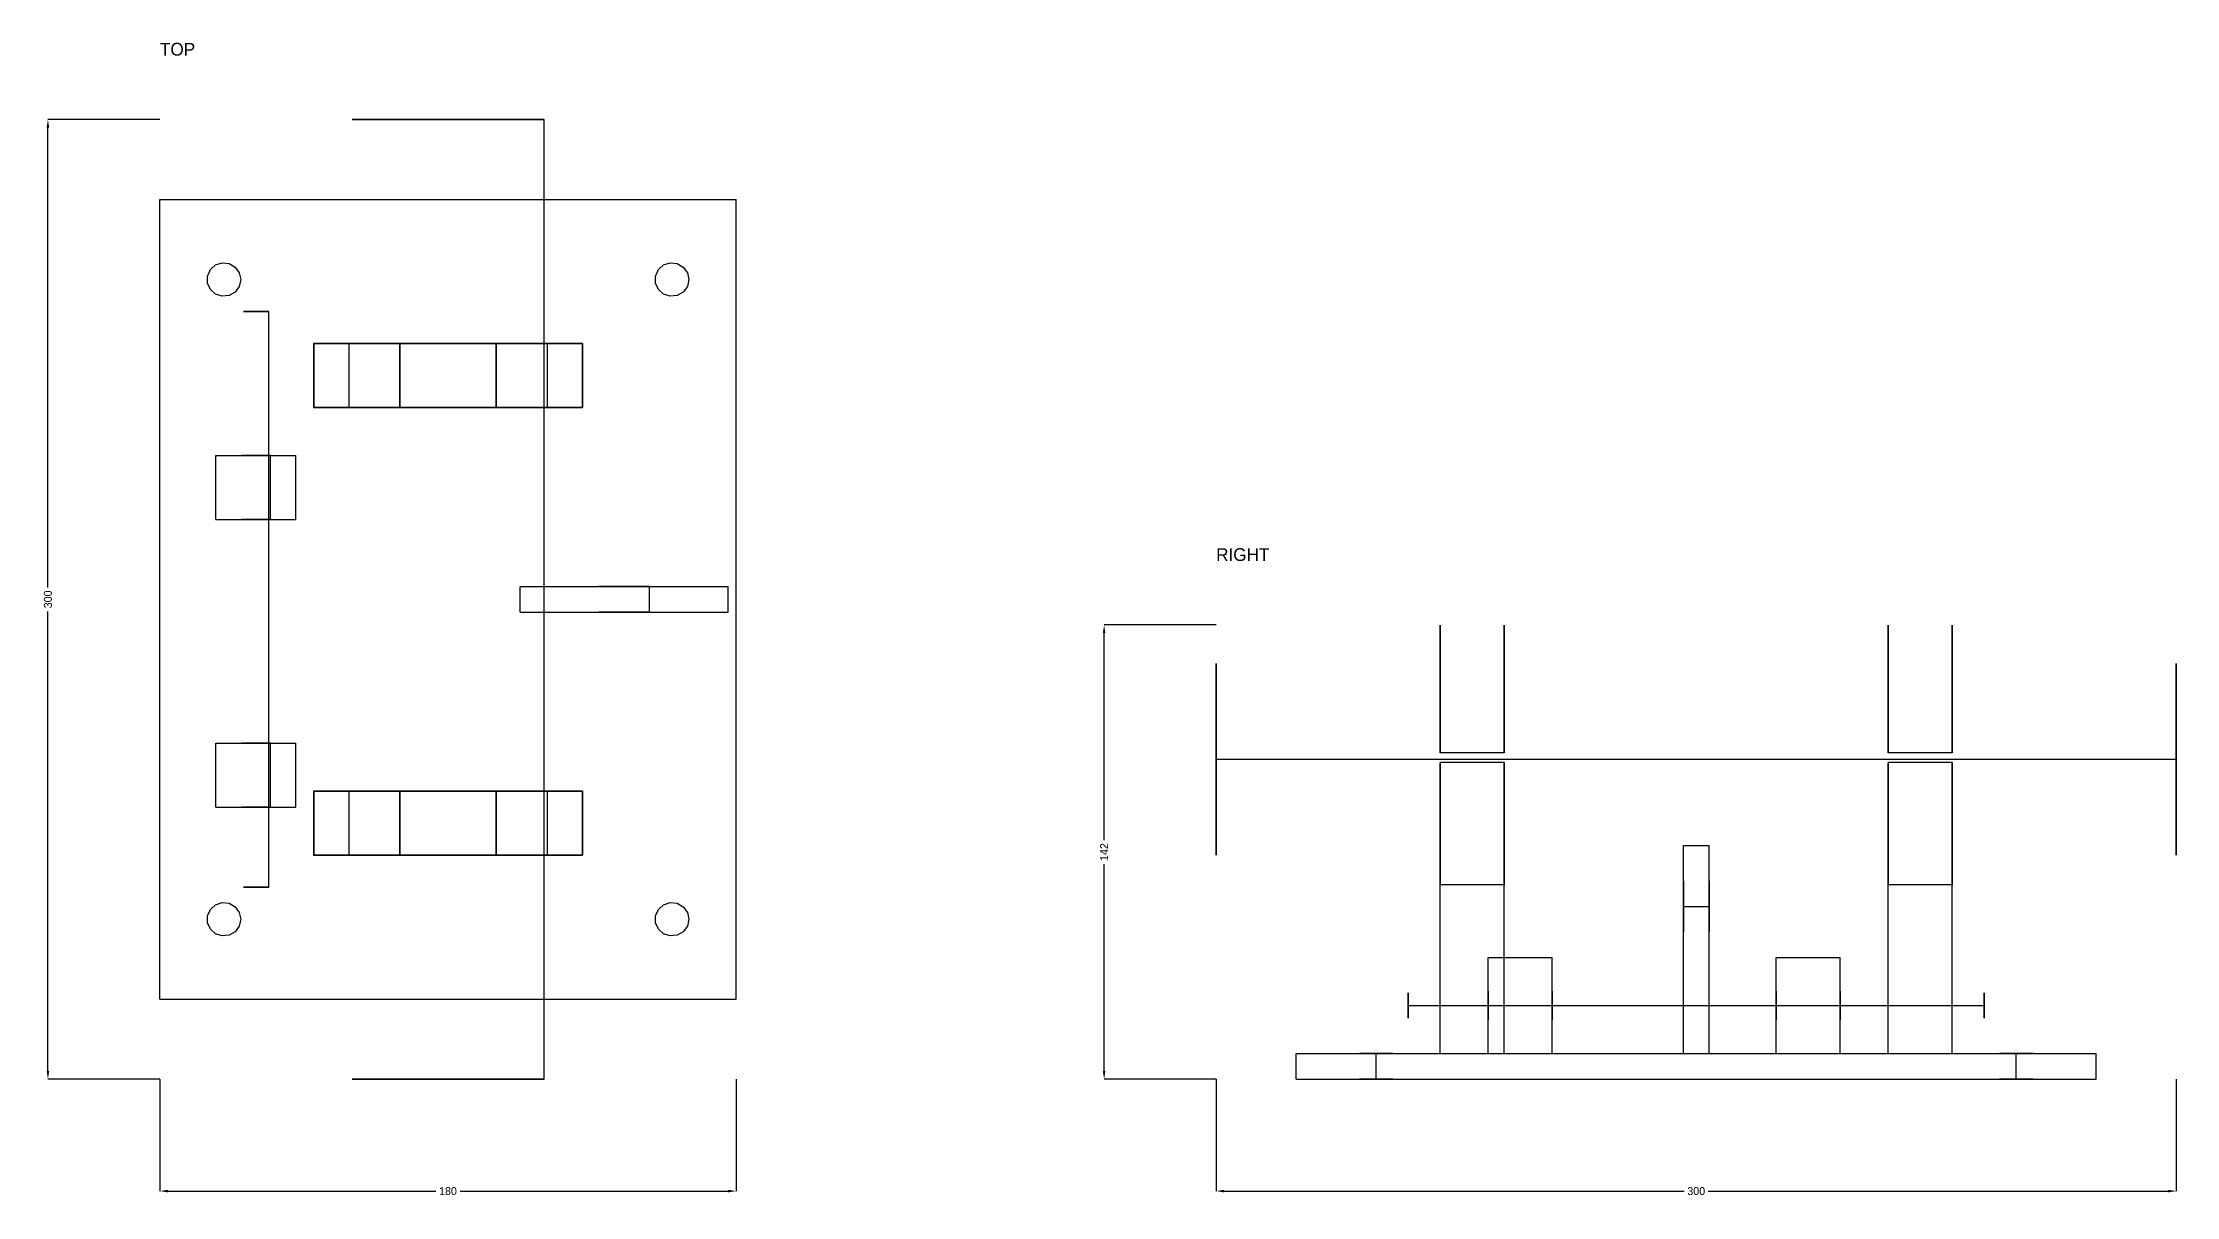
# Model space of a CAD drawing. Header units: millimetres. Extents: x -37 to 630, y -438 to 324.
# Drawn here: x -37 to 630, y -37 to 324 of the extents above; entities that cross this region are included whole.
import ezdxf

# ---------------------------------------------------------------- set-up
doc = ezdxf.new("R2010")
doc.units = ezdxf.units.MM
for name, color, linetype in [('DIMENSIONS', 7, 'Continuous'), ('NOTES', 7, 'Continuous'), ('RIGHT', 7, 'Continuous'), ('TOP', 7, 'Continuous')]:
    doc.layers.add(name, color=color, linetype=linetype)
doc.dimstyles.get("Standard").update_dxf_attribs({"dimtxt": 2.5, "dimasz": 2.5, "dimexe": 1.25, "dimexo": 0.625, "dimtad": 1, "dimcen": 2.5, "dimazin": 3, "dimtfac": 1, "dimtmove": 0, "dimatfit": 3})

# ---------------------------------------------------------------- blocks, each defined once
blk = doc.blocks.new('_CLOSEDFILLED')
at = {"color": 0, "linetype": 'BYBLOCK'}
blk.add_solid([(-1, 0.16), (0, 0), (-1, -0.16)], dxfattribs=at)
blk = doc.blocks.new('*D1')
at = {"color": 7}
for p, q in [((0, 0), (0, -35)), ((180, 0), (180, -35)), ((2.5, -35), (86.25, -35)), ((93.75, -35), (177.5, -35))]:
    blk.add_line(p, q, dxfattribs=at)
at = {"layer": 'Defpoints'}
for p in [(0, 0), (180, 0), (0, -35)]:
    blk.add_point(p, dxfattribs=at)
at = {"layer": 'DIMENSIONS', "color": 7, "xscale": 2.5, "yscale": 2.5, "rotation": 180}
blk.add_blockref('_CLOSEDFILLED', (0, -35), dxfattribs=at)
at = {"layer": 'DIMENSIONS', "color": 7, "xscale": 2.5, "yscale": 2.5}
blk.add_blockref('_CLOSEDFILLED', (180, -35), dxfattribs=at)
at = {"layer": 'DIMENSIONS', "color": 7, "insert": (90, -35), "char_height": 2.5, "attachment_point": 5}
blk.add_mtext('180', dxfattribs=at)
blk = doc.blocks.new('*D2')
at = {"color": 7}
for p, q in [((0, 300), (-35, 300)), ((-35, 153.75), (-35, 297.5)), ((-35, 2.5), (-35, 146.25)), ((0, 0), (-35, 0))]:
    blk.add_line(p, q, dxfattribs=at)
at = {"layer": 'Defpoints'}
for p in [(0, 300), (-35, 0), (0, 0)]:
    blk.add_point(p, dxfattribs=at)
at = {"layer": 'DIMENSIONS', "color": 7, "xscale": 2.5, "yscale": 2.5}
for p, rotation in [((-35, 300), 90), ((-35, 0), 270)]:
    blk.add_blockref('_CLOSEDFILLED', p, dxfattribs=dict(at, rotation=rotation))
at = {"layer": 'DIMENSIONS', "color": 7, "insert": (-35, 150), "char_height": 2.5, "attachment_point": 5, "rotation": 90}
blk.add_mtext('300', dxfattribs=at)
blk = doc.blocks.new('*D5')
at = {"color": 7}
for p, q in [((330, 0), (330, -35)), ((630, 0), (630, -35)), ((332.5, -35), (476.25, -35)), ((483.75, -35), (627.5, -35))]:
    blk.add_line(p, q, dxfattribs=at)
at = {"layer": 'Defpoints'}
for p in [(330, 0), (630, 0), (330, -35)]:
    blk.add_point(p, dxfattribs=at)
at = {"layer": 'DIMENSIONS', "color": 7, "xscale": 2.5, "yscale": 2.5, "rotation": 180}
blk.add_blockref('_CLOSEDFILLED', (330, -35), dxfattribs=at)
at = {"layer": 'DIMENSIONS', "color": 7, "xscale": 2.5, "yscale": 2.5}
blk.add_blockref('_CLOSEDFILLED', (630, -35), dxfattribs=at)
at = {"layer": 'DIMENSIONS', "color": 7, "insert": (480, -35), "char_height": 2.5, "attachment_point": 5}
blk.add_mtext('300', dxfattribs=at)
blk = doc.blocks.new('*D6')
at = {"color": 7}
for p, q in [((330, 142), (295, 142)), ((295, 74.75), (295, 139.5)), ((295, 2.5), (295, 67.25)), ((330, 0), (295, 0))]:
    blk.add_line(p, q, dxfattribs=at)
at = {"layer": 'Defpoints'}
for p in [(330, 142), (295, 0), (330, 0)]:
    blk.add_point(p, dxfattribs=at)
at = {"layer": 'DIMENSIONS', "color": 7, "xscale": 2.5, "yscale": 2.5}
for p, rotation in [((295, 142), 90), ((295, 0), 270)]:
    blk.add_blockref('_CLOSEDFILLED', p, dxfattribs=dict(at, rotation=rotation))
at = {"layer": 'DIMENSIONS', "color": 7, "insert": (295, 71), "char_height": 2.5, "attachment_point": 5, "rotation": 90}
blk.add_mtext('142', dxfattribs=at)

msp = doc.modelspace()

# ---------------------------------------------------------------- linework, layer by layer
at = {"layer": 'RIGHT'}
for points in [[(400, 102), (400, 104.965), (400, 107.904), (400, 110.804), (400, 113.65), (400, 116.428), (400, 119.122), (400, 121.721), (400, 124.211), (400, 126.58), (400, 128.815), (400, 130.906), (400, 132.841), (400, 134.612), (400, 136.21), (400, 137.625), (400, 138.852), (400, 139.884), (400, 140.715), (400, 141.343), (400, 141.763), (400, 141.974), (400, 141.974), (400, 141.763), (400, 141.343), (400, 140.715), (400, 139.884), (400, 138.852), (400, 137.625), (400, 136.21), (400, 134.612), (400, 132.841), (400, 130.906), (400, 128.815), (400, 126.58), (400, 124.211), (400, 121.721), (400, 119.122), (400, 116.428), (400, 113.65), (400, 110.804), (400, 107.904), (400, 104.965), (400, 102)], [(420, 102), (420, 104.965), (420, 107.904), (420, 110.804), (420, 113.65), (420, 116.428), (420, 119.122), (420, 121.721), (420, 124.211), (420, 126.58), (420, 128.815), (420, 130.906), (420, 132.841), (420, 134.612), (420, 136.21), (420, 137.625), (420, 138.852), (420, 139.884), (420, 140.715), (420, 141.343), (420, 141.763), (420, 141.974), (420, 141.974), (420, 141.763), (420, 141.343), (420, 140.715), (420, 139.884), (420, 138.852), (420, 137.625), (420, 136.21), (420, 134.612), (420, 132.841), (420, 130.906), (420, 128.815), (420, 126.58), (420, 124.211), (420, 121.721), (420, 119.122), (420, 116.428), (420, 113.65), (420, 110.804), (420, 107.904), (420, 104.965), (420, 102)], [(540, 102), (540, 104.965), (540, 107.904), (540, 110.804), (540, 113.65), (540, 116.428), (540, 119.122), (540, 121.721), (540, 124.211), (540, 126.58), (540, 128.815), (540, 130.906), (540, 132.841), (540, 134.612), (540, 136.21), (540, 137.625), (540, 138.852), (540, 139.884), (540, 140.715), (540, 141.343), (540, 141.763), (540, 141.974), (540, 141.974), (540, 141.763), (540, 141.343), (540, 140.715), (540, 139.884), (540, 138.852), (540, 137.625), (540, 136.21), (540, 134.612), (540, 132.841), (540, 130.906), (540, 128.815), (540, 126.58), (540, 124.211), (540, 121.721), (540, 119.122), (540, 116.428), (540, 113.65), (540, 110.804), (540, 107.904), (540, 104.965), (540, 102)], [(560, 102), (560, 104.965), (560, 107.904), (560, 110.804), (560, 113.65), (560, 116.428), (560, 119.122), (560, 121.721), (560, 124.211), (560, 126.58), (560, 128.815), (560, 130.906), (560, 132.841), (560, 134.612), (560, 136.21), (560, 137.625), (560, 138.852), (560, 139.884), (560, 140.715), (560, 141.343), (560, 141.763), (560, 141.974), (560, 141.974), (560, 141.763), (560, 141.343), (560, 140.715), (560, 139.884), (560, 138.852), (560, 137.625), (560, 136.21), (560, 134.612), (560, 132.841), (560, 130.906), (560, 128.815), (560, 126.58), (560, 124.211), (560, 121.721), (560, 119.122), (560, 116.428), (560, 113.65), (560, 110.804), (560, 107.904), (560, 104.965), (560, 102)], [(330, 100), (330, 97.013), (330, 94.056), (330, 91.157), (330, 88.347), (330, 85.652), (330, 83.1), (330, 80.716), (330, 78.524), (330, 76.545), (330, 74.799), (330, 73.304), (330, 72.074), (330, 71.121), (330, 70.456), (330, 70.084), (330, 70.009), (330, 70.233), (330, 70.752), (330, 71.562), (330, 72.655), (330, 74.019), (330, 75.642), (330, 77.507), (330, 79.595), (330, 81.886), (330, 84.357), (330, 86.983), (330, 89.739), (330, 92.597), (330, 95.529), (330, 98.505), (330, 101.495), (330, 104.471), (330, 107.403), (330, 110.261), (330, 113.017), (330, 115.643), (330, 118.114), (330, 120.405), (330, 122.493), (330, 124.358), (330, 125.981), (330, 127.345), (330, 128.438), (330, 129.248), (330, 129.767), (330, 129.991), (330, 129.916), (330, 129.544), (330, 128.879), (330, 127.926), (330, 126.696), (330, 125.201), (330, 123.455), (330, 121.476), (330, 119.284), (330, 116.9), (330, 114.348), (330, 111.653), (330, 108.843), (330, 105.944), (330, 102.987), (330, 100)], [(400, 102), (400, 104.899), (400, 107.755), (400, 110.542), (400, 113.236), (400, 115.812), (400, 118.248), (400, 120.523), (400, 122.616), (400, 124.509), (400, 126.185), (400, 127.629), (400, 128.828), (400, 129.772), (400, 130.452), (400, 130.863), (400, 131), (400, 130.863), (400, 130.452), (400, 129.772), (400, 128.828), (400, 127.629), (400, 126.185), (400, 124.509), (400, 122.616), (400, 120.523), (400, 118.248), (400, 115.812), (400, 113.236), (400, 110.542), (400, 107.755), (400, 104.899), (400, 102)], [(420, 102), (420, 104.899), (420, 107.755), (420, 110.542), (420, 113.236), (420, 115.812), (420, 118.248), (420, 120.523), (420, 122.616), (420, 124.509), (420, 126.185), (420, 127.629), (420, 128.828), (420, 129.772), (420, 130.452), (420, 130.863), (420, 131), (420, 130.863), (420, 130.452), (420, 129.772), (420, 128.828), (420, 127.629), (420, 126.185), (420, 124.509), (420, 122.616), (420, 120.523), (420, 118.248), (420, 115.812), (420, 113.236), (420, 110.542), (420, 107.755), (420, 104.899), (420, 102)], [(540, 102), (540, 104.899), (540, 107.755), (540, 110.542), (540, 113.236), (540, 115.812), (540, 118.248), (540, 120.523), (540, 122.616), (540, 124.509), (540, 126.185), (540, 127.629), (540, 128.828), (540, 129.772), (540, 130.452), (540, 130.863), (540, 131), (540, 130.863), (540, 130.452), (540, 129.772), (540, 128.828), (540, 127.629), (540, 126.185), (540, 124.509), (540, 122.616), (540, 120.523), (540, 118.248), (540, 115.812), (540, 113.236), (540, 110.542), (540, 107.755), (540, 104.899), (540, 102)], [(560, 102), (560, 104.899), (560, 107.755), (560, 110.542), (560, 113.236), (560, 115.812), (560, 118.248), (560, 120.523), (560, 122.616), (560, 124.509), (560, 126.185), (560, 127.629), (560, 128.828), (560, 129.772), (560, 130.452), (560, 130.863), (560, 131), (560, 130.863), (560, 130.452), (560, 129.772), (560, 128.828), (560, 127.629), (560, 126.185), (560, 124.509), (560, 122.616), (560, 120.523), (560, 118.248), (560, 115.812), (560, 113.236), (560, 110.542), (560, 107.755), (560, 104.899), (560, 102)], [(630, 100), (630, 97.013), (630, 94.056), (630, 91.157), (630, 88.347), (630, 85.652), (630, 83.1), (630, 80.716), (630, 78.524), (630, 76.545), (630, 74.799), (630, 73.304), (630, 72.074), (630, 71.121), (630, 70.456), (630, 70.084), (630, 70.009), (630, 70.233), (630, 70.752), (630, 71.562), (630, 72.655), (630, 74.019), (630, 75.642), (630, 77.507), (630, 79.595), (630, 81.886), (630, 84.357), (630, 86.983), (630, 89.739), (630, 92.597), (630, 95.529), (630, 98.505), (630, 101.495), (630, 104.471), (630, 107.403), (630, 110.261), (630, 113.017), (630, 115.643), (630, 118.114), (630, 120.405), (630, 122.493), (630, 124.358), (630, 125.981), (630, 127.345), (630, 128.438), (630, 129.248), (630, 129.767), (630, 129.991), (630, 129.916), (630, 129.544), (630, 128.879), (630, 127.926), (630, 126.696), (630, 125.201), (630, 123.455), (630, 121.476), (630, 119.284), (630, 116.9), (630, 114.348), (630, 111.653), (630, 108.843), (630, 105.944), (630, 102.987), (630, 100)], [(330, 100), (630, 100)], [(420, 102), (400, 102)], [(420, 102), (400, 102)], [(420, 102), (400, 102)], [(420, 102), (400, 102)], [(560, 102), (540, 102)], [(560, 102), (540, 102)], [(560, 102), (540, 102)], [(560, 102), (540, 102)], [(400, 99), (400, 96.086), (400, 93.191), (400, 90.328), (400, 87.513), (400, 84.758), (400, 82.076), (400, 79.481), (400, 76.985), (400, 74.6), (400, 72.338), (400, 70.21), (400, 68.225), (400, 66.394), (400, 64.726), (400, 63.227), (400, 61.907), (400, 60.77)], [(420, 99), (400, 99)], [(400, 99), (400, 96.03), (400, 93.096), (400, 90.227), (400, 87.447), (400, 84.784), (400, 82.261), (400, 79.902), (400, 77.729), (400, 75.761), (400, 74.018), (400, 72.514), (400, 71.265), (400, 70.281), (400, 69.572), (400, 69.143), (400, 69), (400, 69.143), (400, 69.572), (400, 70.281), (400, 71.265), (400, 72.514), (400, 74.018), (400, 75.761), (400, 77.729), (400, 79.902), (400, 82.261), (400, 84.784), (400, 87.447), (400, 90.227), (400, 93.096), (400, 96.03), (400, 99)], [(400, 60.77), (400, 61.907), (400, 63.227), (400, 64.726), (400, 66.394), (400, 68.225), (400, 70.21), (400, 72.338), (400, 74.6), (400, 76.985), (400, 79.481), (400, 82.076), (400, 84.758), (400, 87.513), (400, 90.328), (400, 93.191), (400, 96.086), (400, 99)], [(420, 99), (400, 99)], [(420, 99), (400, 99)], [(420, 99), (400, 99)], [(420, 99), (420, 96.086), (420, 93.191), (420, 90.328), (420, 87.513), (420, 84.758), (420, 82.076), (420, 79.481), (420, 76.985), (420, 74.6), (420, 72.338), (420, 70.21), (420, 68.225), (420, 66.394), (420, 64.726), (420, 63.227), (420, 61.907), (420, 60.77)], [(420, 99), (420, 96.03), (420, 93.096), (420, 90.227), (420, 87.447), (420, 84.784), (420, 82.261), (420, 79.902), (420, 77.729), (420, 75.761), (420, 74.018), (420, 72.514), (420, 71.265), (420, 70.281), (420, 69.572), (420, 69.143), (420, 69), (420, 69.143), (420, 69.572), (420, 70.281), (420, 71.265), (420, 72.514), (420, 74.018), (420, 75.761), (420, 77.729), (420, 79.902), (420, 82.261), (420, 84.784), (420, 87.447), (420, 90.227), (420, 93.096), (420, 96.03), (420, 99)], [(420, 60.77), (420, 61.907), (420, 63.227), (420, 64.726), (420, 66.394), (420, 68.225), (420, 70.21), (420, 72.338), (420, 74.6), (420, 76.985), (420, 79.481), (420, 82.076), (420, 84.758), (420, 87.513), (420, 90.328), (420, 93.191), (420, 96.086), (420, 99)], [(540, 99), (540, 96.086), (540, 93.191), (540, 90.328), (540, 87.513), (540, 84.758), (540, 82.076), (540, 79.481), (540, 76.985), (540, 74.6), (540, 72.338), (540, 70.21), (540, 68.225), (540, 66.394), (540, 64.726), (540, 63.227), (540, 61.907), (540, 60.77)], [(560, 99), (540, 99)], [(540, 99), (540, 96.03), (540, 93.096), (540, 90.227), (540, 87.447), (540, 84.784), (540, 82.261), (540, 79.902), (540, 77.729), (540, 75.761), (540, 74.018), (540, 72.514), (540, 71.265), (540, 70.281), (540, 69.572), (540, 69.143), (540, 69), (540, 69.143), (540, 69.572), (540, 70.281), (540, 71.265), (540, 72.514), (540, 74.018), (540, 75.761), (540, 77.729), (540, 79.902), (540, 82.261), (540, 84.784), (540, 87.447), (540, 90.227), (540, 93.096), (540, 96.03), (540, 99)], [(540, 60.77), (540, 61.907), (540, 63.227), (540, 64.726), (540, 66.394), (540, 68.225), (540, 70.21), (540, 72.338), (540, 74.6), (540, 76.985), (540, 79.481), (540, 82.076), (540, 84.758), (540, 87.513), (540, 90.328), (540, 93.191), (540, 96.086), (540, 99)], [(560, 99), (540, 99)], [(560, 99), (540, 99)], [(560, 99), (540, 99)], [(560, 99), (560, 96.086), (560, 93.191), (560, 90.328), (560, 87.513), (560, 84.758), (560, 82.076), (560, 79.481), (560, 76.985), (560, 74.6), (560, 72.338), (560, 70.21), (560, 68.225), (560, 66.394), (560, 64.726), (560, 63.227), (560, 61.907), (560, 60.77)], [(560, 99), (560, 96.03), (560, 93.096), (560, 90.227), (560, 87.447), (560, 84.784), (560, 82.261), (560, 79.902), (560, 77.729), (560, 75.761), (560, 74.018), (560, 72.514), (560, 71.265), (560, 70.281), (560, 69.572), (560, 69.143), (560, 69), (560, 69.143), (560, 69.572), (560, 70.281), (560, 71.265), (560, 72.514), (560, 74.018), (560, 75.761), (560, 77.729), (560, 79.902), (560, 82.261), (560, 84.784), (560, 87.447), (560, 90.227), (560, 93.096), (560, 96.03), (560, 99)], [(560, 60.77), (560, 61.907), (560, 63.227), (560, 64.726), (560, 66.394), (560, 68.225), (560, 70.21), (560, 72.338), (560, 74.6), (560, 76.985), (560, 79.481), (560, 82.076), (560, 84.758), (560, 87.513), (560, 90.328), (560, 93.191), (560, 96.086), (560, 99)], [(476, 8), (476, 73)], [(476, 73), (484, 73)], [(476, 8), (476, 73)], [(476, 73), (484, 73)], [(484, 8), (484, 73)], [(484, 8), (484, 73)], [(420, 60.77), (400, 60.77)], [(400, 8), (400, 60.77)], [(400, 8), (400, 60.77)], [(420, 60.77), (400, 60.77)], [(420, 8), (420, 60.77)], [(420, 8), (420, 60.77)], [(476, 54), (476, 56.89), (476, 59.39), (476, 61.161), (476, 61.966), (476, 61.695), (476, 60.384), (476, 58.211), (476, 55.47), (476, 52.53), (476, 49.789), (476, 47.616), (476, 46.305), (476, 46.034), (476, 46.839), (476, 48.61), (476, 51.11), (476, 54)], [(484, 54), (484, 56.89), (484, 59.39), (484, 61.161), (484, 61.966), (484, 61.695), (484, 60.384), (484, 58.211), (484, 55.47), (484, 52.53), (484, 49.789), (484, 47.616), (484, 46.305), (484, 46.034), (484, 46.839), (484, 48.61), (484, 51.11), (484, 54)], [(560, 60.77), (540, 60.77)], [(540, 8), (540, 60.77)], [(540, 8), (540, 60.77)], [(560, 60.77), (540, 60.77)], [(560, 8), (560, 60.77)], [(560, 8), (560, 60.77)], [(476, 54), (484, 54)], [(415, 8), (415, 38)], [(415, 38), (435, 38)], [(415, 8), (415, 38)], [(415, 38), (435, 38)], [(435, 8), (435, 38)], [(435, 8), (435, 38)], [(505, 8), (505, 38)], [(505, 38), (525, 38)], [(505, 8), (505, 38)], [(505, 38), (525, 38)], [(525, 8), (525, 38)], [(525, 8), (525, 38)], [(390, 23), (390, 21.373), (390, 20.027), (390, 19.196), (390, 19.022), (390, 19.536), (390, 20.649), (390, 22.168), (390, 23.832), (390, 25.351), (390, 26.464), (390, 26.978), (390, 26.804), (390, 25.973), (390, 24.627), (390, 23)], [(415, 23), (415, 24.83), (415, 26.344), (415, 27.28), (415, 27.475), (415, 26.897), (415, 25.645), (415, 23.936), (415, 22.064), (415, 20.355), (415, 19.103), (415, 18.525), (415, 18.72), (415, 19.656), (415, 21.17), (415, 23)], [(435, 23), (435, 24.83), (435, 26.344), (435, 27.28), (435, 27.475), (435, 26.897), (435, 25.645), (435, 23.936), (435, 22.064), (435, 20.355), (435, 19.103), (435, 18.525), (435, 18.72), (435, 19.656), (435, 21.17), (435, 23)], [(505, 23), (505, 24.83), (505, 26.344), (505, 27.28), (505, 27.475), (505, 26.897), (505, 25.645), (505, 23.936), (505, 22.064), (505, 20.355), (505, 19.103), (505, 18.525), (505, 18.72), (505, 19.656), (505, 21.17), (505, 23)], [(525, 23), (525, 24.83), (525, 26.344), (525, 27.28), (525, 27.475), (525, 26.897), (525, 25.645), (525, 23.936), (525, 22.064), (525, 20.355), (525, 19.103), (525, 18.525), (525, 18.72), (525, 19.656), (525, 21.17), (525, 23)], [(570, 23), (570, 21.373), (570, 20.027), (570, 19.196), (570, 19.022), (570, 19.536), (570, 20.649), (570, 22.168), (570, 23.832), (570, 25.351), (570, 26.464), (570, 26.978), (570, 26.804), (570, 25.973), (570, 24.627), (570, 23)], [(390, 23), (570, 23)], [(415, 23), (435, 23)], [(505, 23), (525, 23)], [(355, 0), (355, 8)], [(355, 8), (605, 8)], [(355, 0), (355, 8)], [(355, 8), (605, 8)], [(380, 8), (377.865, 8), (376.098, 8), (375.007, 8), (374.779, 8), (375.453, 8), (376.914, 8), (378.908, 8), (381.092, 8), (383.086, 8), (384.547, 8), (385.221, 8), (384.993, 8), (383.902, 8), (382.135, 8), (380, 8)], [(380, 8), (377.865, 8), (376.098, 8), (375.007, 8), (374.779, 8), (375.453, 8), (376.914, 8), (378.908, 8), (381.092, 8), (383.086, 8), (384.547, 8), (385.221, 8), (384.993, 8), (383.902, 8), (382.135, 8), (380, 8)], [(380, 0), (380, 8)], [(380, 0), (380, 8)], [(400, 8), (420, 8)], [(400, 8), (420, 8)], [(415, 8), (435, 8)], [(415, 8), (435, 8)], [(476, 8), (484, 8)], [(476, 8), (484, 8)], [(505, 8), (525, 8)], [(505, 8), (525, 8)], [(540, 8), (560, 8)], [(540, 8), (560, 8)], [(580, 8), (577.865, 8), (576.098, 8), (575.007, 8), (574.779, 8), (575.453, 8), (576.914, 8), (578.908, 8), (581.092, 8), (583.086, 8), (584.547, 8), (585.221, 8), (584.993, 8), (583.902, 8), (582.135, 8), (580, 8)], [(580, 8), (577.865, 8), (576.098, 8), (575.007, 8), (574.779, 8), (575.453, 8), (576.914, 8), (578.908, 8), (581.092, 8), (583.086, 8), (584.547, 8), (585.221, 8), (584.993, 8), (583.902, 8), (582.135, 8), (580, 8)], [(580, 0), (580, 8)], [(580, 0), (580, 8)], [(605, 0), (605, 8)], [(605, 0), (605, 8)], [(355, 0), (605, 0)], [(355, 0), (605, 0)], [(380, 0), (377.865, 0), (376.098, 0), (375.007, 0), (374.779, 0), (375.453, 0), (376.914, 0), (378.908, 0), (381.092, 0), (383.086, 0), (384.547, 0), (385.221, 0), (384.993, 0), (383.902, 0), (382.135, 0), (380, 0)], [(380, 0), (377.865, 0), (376.098, 0), (375.007, 0), (374.779, 0), (375.453, 0), (376.914, 0), (378.908, 0), (381.092, 0), (383.086, 0), (384.547, 0), (385.221, 0), (384.993, 0), (383.902, 0), (382.135, 0), (380, 0)], [(580, 0), (577.865, 0), (576.098, 0), (575.007, 0), (574.779, 0), (575.453, 0), (576.914, 0), (578.908, 0), (581.092, 0), (583.086, 0), (584.547, 0), (585.221, 0), (584.993, 0), (583.902, 0), (582.135, 0), (580, 0)], [(580, 0), (577.865, 0), (576.098, 0), (575.007, 0), (574.779, 0), (575.453, 0), (576.914, 0), (578.908, 0), (581.092, 0), (583.086, 0), (584.547, 0), (585.221, 0), (584.993, 0), (583.902, 0), (582.135, 0), (580, 0)]]:
    msp.add_lwpolyline(points, dxfattribs=at)
at = {"layer": 'TOP'}
for points in [[(120, 300), (119.851, 300), (119.405, 300), (118.667, 300), (117.644, 300), (116.347, 300), (114.787, 300), (112.981, 300), (110.947, 300), (108.705, 300), (106.276, 300), (103.686, 300), (100.96, 300), (98.125, 300), (95.209, 300), (92.242, 300), (89.252, 300), (86.27, 300), (83.324, 300), (80.445, 300), (77.661, 300), (75, 300), (72.488, 300), (70.149, 300), (68.008, 300), (66.086, 300), (64.401, 300), (62.971, 300), (61.809, 300), (60.928, 300), (60.335, 300), (60.037, 300), (60.037, 300), (60.335, 300), (60.928, 300), (61.809, 300), (62.971, 300), (64.401, 300), (66.086, 300), (68.008, 300), (70.149, 300), (72.488, 300), (75, 300), (77.661, 300), (80.445, 300), (83.324, 300), (86.27, 300), (89.252, 300), (92.242, 300), (95.209, 300), (98.125, 300), (100.96, 300), (103.686, 300), (106.276, 300), (108.705, 300), (110.947, 300), (112.981, 300), (114.787, 300), (116.347, 300), (117.644, 300), (118.667, 300), (119.405, 300), (119.851, 300), (120, 300)], [(120, 0), (120, 300)], [(0, 25), (0, 275)], [(0, 25), (0, 275)], [(0, 275), (180, 275)], [(0, 275), (180, 275)], [(180, 25), (180, 275)], [(180, 25), (180, 275)], [(25.25, 250), (24.796, 247.865), (23.513, 246.098), (21.622, 245.007), (19.451, 244.779), (17.375, 245.453), (15.753, 246.914), (14.865, 248.908), (14.865, 251.092), (15.753, 253.086), (17.375, 254.547), (19.451, 255.221), (21.622, 254.993), (23.513, 253.902), (24.796, 252.135), (25.25, 250)], [(25.25, 250), (24.796, 247.865), (23.513, 246.098), (21.622, 245.007), (19.451, 244.779), (17.375, 245.453), (15.753, 246.914), (14.865, 248.908), (14.865, 251.092), (15.753, 253.086), (17.375, 254.547), (19.451, 255.221), (21.622, 254.993), (23.513, 253.902), (24.796, 252.135), (25.25, 250)], [(165.25, 250), (164.796, 247.865), (163.513, 246.098), (161.622, 245.007), (159.451, 244.779), (157.375, 245.453), (155.753, 246.914), (154.865, 248.908), (154.865, 251.092), (155.753, 253.086), (157.375, 254.547), (159.451, 255.221), (161.622, 254.993), (163.513, 253.902), (164.796, 252.135), (165.25, 250)], [(165.25, 250), (164.796, 247.865), (163.513, 246.098), (161.622, 245.007), (159.451, 244.779), (157.375, 245.453), (155.753, 246.914), (154.865, 248.908), (154.865, 251.092), (155.753, 253.086), (157.375, 254.547), (159.451, 255.221), (161.622, 254.993), (163.513, 253.902), (164.796, 252.135), (165.25, 250)], [(34, 240), (33.654, 240), (32.677, 240), (31.236, 240), (29.582, 240), (28, 240), (26.764, 240), (26.087, 240), (26.087, 240), (26.764, 240), (28, 240), (29.582, 240), (31.236, 240), (32.677, 240), (33.654, 240), (34, 240)], [(34, 60), (34, 240)], [(75, 230), (72.311, 230), (69.708, 230), (67.203, 230), (64.808, 230), (62.534, 230), (60.394, 230), (58.396, 230), (56.551, 230), (54.867, 230), (53.353, 230), (52.017, 230), (50.863, 230), (49.899, 230), (49.129, 230), (48.556, 230), (48.183, 230), (48.012, 230)], [(48.012, 230), (59.016, 230)], [(48.012, 230), (48.012, 210)], [(48.048, 230), (48.294, 230), (48.75, 230), (49.413, 230), (50.28, 230), (51.346, 230), (52.606, 230), (54.053, 230), (55.681, 230), (57.481, 230), (59.444, 230), (61.56, 230), (63.819, 230), (66.21, 230), (68.719, 230), (71.336, 230), (74.046, 230), (76.836, 230), (79.692, 230), (82.6, 230), (85.545, 230), (88.513, 230), (91.487, 230), (94.455, 230), (97.4, 230), (100.308, 230), (103.164, 230), (105.954, 230), (108.664, 230), (111.281, 230), (113.79, 230), (116.181, 230), (118.44, 230), (120.556, 230), (122.519, 230), (124.319, 230), (125.947, 230), (127.394, 230), (128.654, 230), (129.72, 230), (130.587, 230), (131.25, 230), (131.706, 230), (131.952, 230)], [(48.048, 230), (48.048, 210)], [(48.048, 230), (59.065, 230)], [(120.984, 230), (120.745, 230), (120.222, 230), (119.419, 230), (118.345, 230), (117.009, 230), (115.423, 230), (113.602, 230), (111.564, 230), (109.326, 230), (106.91, 230), (104.337, 230), (101.632, 230), (98.819, 230), (95.925, 230), (92.976, 230), (90, 230), (87.024, 230), (84.075, 230), (81.181, 230), (78.368, 230), (75.663, 230), (73.09, 230), (70.674, 230), (68.436, 230), (66.398, 230), (64.577, 230), (62.991, 230), (61.655, 230), (60.581, 230), (59.778, 230), (59.255, 230), (59.016, 230)], [(59.016, 230), (59.016, 210)], [(59.065, 230), (59.39, 230), (59.986, 230), (60.847, 230), (61.968, 230), (63.336, 230), (64.94, 230), (66.767, 230), (68.799, 230), (71.018, 230), (73.406, 230), (75.941, 230), (78.601, 230), (81.361, 230), (84.198, 230), (87.086, 230), (90, 230), (92.914, 230), (95.802, 230), (98.639, 230), (101.399, 230), (104.059, 230), (106.594, 230), (108.982, 230), (111.201, 230), (113.233, 230), (115.06, 230), (116.664, 230), (118.032, 230), (119.153, 230), (120.014, 230), (120.61, 230), (120.935, 230)], [(59.065, 230), (59.065, 210)], [(75, 230), (105, 230)], [(75, 230), (75, 210)], [(75, 210), (75, 230)], [(105, 230), (105, 210)], [(131.988, 230), (131.817, 230), (131.444, 230), (130.871, 230), (130.101, 230), (129.137, 230), (127.983, 230), (126.647, 230), (125.133, 230), (123.449, 230), (121.604, 230), (119.606, 230), (117.466, 230), (115.192, 230), (112.797, 230), (110.292, 230), (107.689, 230), (105, 230)], [(105, 210), (105, 230)], [(120.935, 230), (120.935, 210)], [(120.935, 230), (131.952, 230)], [(120.984, 230), (131.988, 230)], [(120.984, 230), (120.984, 210)], [(131.952, 230), (131.952, 210)], [(131.988, 230), (131.988, 210)], [(75, 210), (72.311, 210), (69.708, 210), (67.203, 210), (64.808, 210), (62.534, 210), (60.394, 210), (58.396, 210), (56.551, 210), (54.867, 210), (53.353, 210), (52.017, 210), (50.863, 210), (49.899, 210), (49.129, 210), (48.556, 210), (48.183, 210), (48.012, 210)], [(48.012, 210), (59.016, 210)], [(48.048, 210), (48.294, 210), (48.75, 210), (49.413, 210), (50.28, 210), (51.346, 210), (52.606, 210), (54.053, 210), (55.681, 210), (57.481, 210), (59.444, 210), (61.56, 210), (63.819, 210), (66.21, 210), (68.719, 210), (71.336, 210), (74.046, 210), (76.836, 210), (79.692, 210), (82.6, 210), (85.545, 210), (88.513, 210), (91.487, 210), (94.455, 210), (97.4, 210), (100.308, 210), (103.164, 210), (105.954, 210), (108.664, 210), (111.281, 210), (113.79, 210), (116.181, 210), (118.44, 210), (120.556, 210), (122.519, 210), (124.319, 210), (125.947, 210), (127.394, 210), (128.654, 210), (129.72, 210), (130.587, 210), (131.25, 210), (131.706, 210), (131.952, 210)], [(48.048, 210), (59.065, 210)], [(120.984, 210), (120.745, 210), (120.222, 210), (119.419, 210), (118.345, 210), (117.009, 210), (115.423, 210), (113.602, 210), (111.564, 210), (109.326, 210), (106.91, 210), (104.337, 210), (101.632, 210), (98.819, 210), (95.925, 210), (92.976, 210), (90, 210), (87.024, 210), (84.075, 210), (81.181, 210), (78.368, 210), (75.663, 210), (73.09, 210), (70.674, 210), (68.436, 210), (66.398, 210), (64.577, 210), (62.991, 210), (61.655, 210), (60.581, 210), (59.778, 210), (59.255, 210), (59.016, 210)], [(59.065, 210), (59.39, 210), (59.986, 210), (60.847, 210), (61.968, 210), (63.336, 210), (64.94, 210), (66.767, 210), (68.799, 210), (71.018, 210), (73.406, 210), (75.941, 210), (78.601, 210), (81.361, 210), (84.198, 210), (87.086, 210), (90, 210), (92.914, 210), (95.802, 210), (98.639, 210), (101.399, 210), (104.059, 210), (106.594, 210), (108.982, 210), (111.201, 210), (113.233, 210), (115.06, 210), (116.664, 210), (118.032, 210), (119.153, 210), (120.014, 210), (120.61, 210), (120.935, 210)], [(75, 210), (105, 210)], [(131.988, 210), (131.817, 210), (131.444, 210), (130.871, 210), (130.101, 210), (129.137, 210), (127.983, 210), (126.647, 210), (125.133, 210), (123.449, 210), (121.604, 210), (119.606, 210), (117.466, 210), (115.192, 210), (112.797, 210), (110.292, 210), (107.689, 210), (105, 210)], [(120.935, 210), (131.952, 210)], [(120.984, 210), (131.988, 210)], [(17.5, 175), (17.5, 195)], [(17.5, 175), (17.5, 195)], [(17.5, 195), (42.5, 195)], [(17.5, 195), (42.5, 195)], [(34.5, 195), (34.111, 195), (33.011, 195), (31.391, 195), (29.53, 195), (27.75, 195), (26.359, 195), (25.598, 195), (25.598, 195), (26.359, 195), (27.75, 195), (29.53, 195), (31.391, 195), (33.011, 195), (34.111, 195), (34.5, 195)], [(34.5, 175), (34.5, 195)], [(42.5, 175), (42.5, 195)], [(42.5, 175), (42.5, 195)], [(17.5, 175), (42.5, 175)], [(17.5, 175), (42.5, 175)], [(34.5, 175), (34.111, 175), (33.011, 175), (31.391, 175), (29.53, 175), (27.75, 175), (26.359, 175), (25.598, 175), (25.598, 175), (26.359, 175), (27.75, 175), (29.53, 175), (31.391, 175), (33.011, 175), (34.111, 175), (34.5, 175)], [(112.5, 146), (112.5, 154)], [(112.5, 146), (112.5, 154)], [(112.5, 154), (177.5, 154)], [(112.5, 154), (177.5, 154)], [(153, 154), (152.46, 154), (150.912, 154), (148.566, 154), (145.738, 154), (142.811, 154), (140.179, 154), (138.198, 154), (137.136, 154), (137.136, 154), (138.198, 154), (140.179, 154), (142.811, 154), (145.738, 154), (148.566, 154), (150.912, 154), (152.46, 154), (153, 154)], [(153, 146), (153, 154)], [(177.5, 146), (177.5, 154)], [(177.5, 146), (177.5, 154)], [(112.5, 146), (177.5, 146)], [(112.5, 146), (177.5, 146)], [(153, 146), (152.46, 146), (150.912, 146), (148.566, 146), (145.738, 146), (142.811, 146), (140.179, 146), (138.198, 146), (137.136, 146), (137.136, 146), (138.198, 146), (140.179, 146), (142.811, 146), (145.738, 146), (148.566, 146), (150.912, 146), (152.46, 146), (153, 146)], [(17.5, 85), (17.5, 105)], [(17.5, 85), (17.5, 105)], [(17.5, 105), (42.5, 105)], [(17.5, 105), (42.5, 105)], [(34.5, 105), (34.111, 105), (33.011, 105), (31.391, 105), (29.53, 105), (27.75, 105), (26.359, 105), (25.598, 105), (25.598, 105), (26.359, 105), (27.75, 105), (29.53, 105), (31.391, 105), (33.011, 105), (34.111, 105), (34.5, 105)], [(34.5, 85), (34.5, 105)], [(42.5, 85), (42.5, 105)], [(42.5, 85), (42.5, 105)], [(75, 90), (72.311, 90), (69.708, 90), (67.203, 90), (64.808, 90), (62.534, 90), (60.394, 90), (58.396, 90), (56.551, 90), (54.867, 90), (53.353, 90), (52.017, 90), (50.863, 90), (49.899, 90), (49.129, 90), (48.556, 90), (48.183, 90), (48.012, 90)], [(48.012, 90), (59.016, 90)], [(48.012, 90), (48.012, 70)], [(48.048, 90), (48.294, 90), (48.75, 90), (49.413, 90), (50.28, 90), (51.346, 90), (52.606, 90), (54.053, 90), (55.681, 90), (57.481, 90), (59.444, 90), (61.56, 90), (63.819, 90), (66.21, 90), (68.719, 90), (71.336, 90), (74.046, 90), (76.836, 90), (79.692, 90), (82.6, 90), (85.545, 90), (88.513, 90), (91.487, 90), (94.455, 90), (97.4, 90), (100.308, 90), (103.164, 90), (105.954, 90), (108.664, 90), (111.281, 90), (113.79, 90), (116.181, 90), (118.44, 90), (120.556, 90), (122.519, 90), (124.319, 90), (125.947, 90), (127.394, 90), (128.654, 90), (129.72, 90), (130.587, 90), (131.25, 90), (131.706, 90), (131.952, 90)], [(48.048, 90), (48.048, 70)], [(48.048, 90), (59.065, 90)], [(120.984, 90), (120.745, 90), (120.222, 90), (119.419, 90), (118.345, 90), (117.009, 90), (115.423, 90), (113.602, 90), (111.564, 90), (109.326, 90), (106.91, 90), (104.337, 90), (101.632, 90), (98.819, 90), (95.925, 90), (92.976, 90), (90, 90), (87.024, 90), (84.075, 90), (81.181, 90), (78.368, 90), (75.663, 90), (73.09, 90), (70.674, 90), (68.436, 90), (66.398, 90), (64.577, 90), (62.991, 90), (61.655, 90), (60.581, 90), (59.778, 90), (59.255, 90), (59.016, 90)], [(59.016, 90), (59.016, 70)], [(59.065, 90), (59.39, 90), (59.986, 90), (60.847, 90), (61.968, 90), (63.336, 90), (64.94, 90), (66.767, 90), (68.799, 90), (71.018, 90), (73.406, 90), (75.941, 90), (78.601, 90), (81.361, 90), (84.198, 90), (87.086, 90), (90, 90), (92.914, 90), (95.802, 90), (98.639, 90), (101.399, 90), (104.059, 90), (106.594, 90), (108.982, 90), (111.201, 90), (113.233, 90), (115.06, 90), (116.664, 90), (118.032, 90), (119.153, 90), (120.014, 90), (120.61, 90), (120.935, 90)], [(59.065, 90), (59.065, 70)], [(75, 90), (105, 90)], [(75, 90), (75, 70)], [(75, 70), (75, 90)], [(105, 90), (105, 70)], [(131.988, 90), (131.817, 90), (131.444, 90), (130.871, 90), (130.101, 90), (129.137, 90), (127.983, 90), (126.647, 90), (125.133, 90), (123.449, 90), (121.604, 90), (119.606, 90), (117.466, 90), (115.192, 90), (112.797, 90), (110.292, 90), (107.689, 90), (105, 90)], [(105, 70), (105, 90)], [(120.935, 90), (120.935, 70)], [(120.935, 90), (131.952, 90)], [(120.984, 90), (131.988, 90)], [(120.984, 90), (120.984, 70)], [(131.952, 90), (131.952, 70)], [(131.988, 90), (131.988, 70)], [(17.5, 85), (42.5, 85)], [(17.5, 85), (42.5, 85)], [(34.5, 85), (34.111, 85), (33.011, 85), (31.391, 85), (29.53, 85), (27.75, 85), (26.359, 85), (25.598, 85), (25.598, 85), (26.359, 85), (27.75, 85), (29.53, 85), (31.391, 85), (33.011, 85), (34.111, 85), (34.5, 85)], [(75, 70), (72.311, 70), (69.708, 70), (67.203, 70), (64.808, 70), (62.534, 70), (60.394, 70), (58.396, 70), (56.551, 70), (54.867, 70), (53.353, 70), (52.017, 70), (50.863, 70), (49.899, 70), (49.129, 70), (48.556, 70), (48.183, 70), (48.012, 70)], [(48.012, 70), (59.016, 70)], [(48.048, 70), (48.294, 70), (48.75, 70), (49.413, 70), (50.28, 70), (51.346, 70), (52.606, 70), (54.053, 70), (55.681, 70), (57.481, 70), (59.444, 70), (61.56, 70), (63.819, 70), (66.21, 70), (68.719, 70), (71.336, 70), (74.046, 70), (76.836, 70), (79.692, 70), (82.6, 70), (85.545, 70), (88.513, 70), (91.487, 70), (94.455, 70), (97.4, 70), (100.308, 70), (103.164, 70), (105.954, 70), (108.664, 70), (111.281, 70), (113.79, 70), (116.181, 70), (118.44, 70), (120.556, 70), (122.519, 70), (124.319, 70), (125.947, 70), (127.394, 70), (128.654, 70), (129.72, 70), (130.587, 70), (131.25, 70), (131.706, 70), (131.952, 70)], [(48.048, 70), (59.065, 70)], [(120.984, 70), (120.745, 70), (120.222, 70), (119.419, 70), (118.345, 70), (117.009, 70), (115.423, 70), (113.602, 70), (111.564, 70), (109.326, 70), (106.91, 70), (104.337, 70), (101.632, 70), (98.819, 70), (95.925, 70), (92.976, 70), (90, 70), (87.024, 70), (84.075, 70), (81.181, 70), (78.368, 70), (75.663, 70), (73.09, 70), (70.674, 70), (68.436, 70), (66.398, 70), (64.577, 70), (62.991, 70), (61.655, 70), (60.581, 70), (59.778, 70), (59.255, 70), (59.016, 70)], [(59.065, 70), (59.39, 70), (59.986, 70), (60.847, 70), (61.968, 70), (63.336, 70), (64.94, 70), (66.767, 70), (68.799, 70), (71.018, 70), (73.406, 70), (75.941, 70), (78.601, 70), (81.361, 70), (84.198, 70), (87.086, 70), (90, 70), (92.914, 70), (95.802, 70), (98.639, 70), (101.399, 70), (104.059, 70), (106.594, 70), (108.982, 70), (111.201, 70), (113.233, 70), (115.06, 70), (116.664, 70), (118.032, 70), (119.153, 70), (120.014, 70), (120.61, 70), (120.935, 70)], [(75, 70), (105, 70)], [(131.988, 70), (131.817, 70), (131.444, 70), (130.871, 70), (130.101, 70), (129.137, 70), (127.983, 70), (126.647, 70), (125.133, 70), (123.449, 70), (121.604, 70), (119.606, 70), (117.466, 70), (115.192, 70), (112.797, 70), (110.292, 70), (107.689, 70), (105, 70)], [(120.935, 70), (131.952, 70)], [(120.984, 70), (131.988, 70)], [(34, 60), (33.654, 60), (32.677, 60), (31.236, 60), (29.582, 60), (28, 60), (26.764, 60), (26.087, 60), (26.087, 60), (26.764, 60), (28, 60), (29.582, 60), (31.236, 60), (32.677, 60), (33.654, 60), (34, 60)], [(25.25, 50), (24.796, 47.865), (23.513, 46.098), (21.622, 45.007), (19.451, 44.779), (17.375, 45.453), (15.753, 46.914), (14.865, 48.908), (14.865, 51.092), (15.753, 53.086), (17.375, 54.547), (19.451, 55.221), (21.622, 54.993), (23.513, 53.902), (24.796, 52.135), (25.25, 50)], [(25.25, 50), (24.796, 47.865), (23.513, 46.098), (21.622, 45.007), (19.451, 44.779), (17.375, 45.453), (15.753, 46.914), (14.865, 48.908), (14.865, 51.092), (15.753, 53.086), (17.375, 54.547), (19.451, 55.221), (21.622, 54.993), (23.513, 53.902), (24.796, 52.135), (25.25, 50)], [(165.25, 50), (164.796, 47.865), (163.513, 46.098), (161.622, 45.007), (159.451, 44.779), (157.375, 45.453), (155.753, 46.914), (154.865, 48.908), (154.865, 51.092), (155.753, 53.086), (157.375, 54.547), (159.451, 55.221), (161.622, 54.993), (163.513, 53.902), (164.796, 52.135), (165.25, 50)], [(165.25, 50), (164.796, 47.865), (163.513, 46.098), (161.622, 45.007), (159.451, 44.779), (157.375, 45.453), (155.753, 46.914), (154.865, 48.908), (154.865, 51.092), (155.753, 53.086), (157.375, 54.547), (159.451, 55.221), (161.622, 54.993), (163.513, 53.902), (164.796, 52.135), (165.25, 50)], [(0, 25), (180, 25)], [(0, 25), (180, 25)], [(120, 0), (119.851, 0), (119.405, 0), (118.667, 0), (117.644, 0), (116.347, 0), (114.787, 0), (112.981, 0), (110.947, 0), (108.705, 0), (106.276, 0), (103.686, 0), (100.96, 0), (98.125, 0), (95.209, 0), (92.242, 0), (89.252, 0), (86.27, 0), (83.324, 0), (80.445, 0), (77.661, 0), (75, 0), (72.488, 0), (70.149, 0), (68.008, 0), (66.086, 0), (64.401, 0), (62.971, 0), (61.809, 0), (60.928, 0), (60.335, 0), (60.037, 0), (60.037, 0), (60.335, 0), (60.928, 0), (61.809, 0), (62.971, 0), (64.401, 0), (66.086, 0), (68.008, 0), (70.149, 0), (72.488, 0), (75, 0), (77.661, 0), (80.445, 0), (83.324, 0), (86.27, 0), (89.252, 0), (92.242, 0), (95.209, 0), (98.125, 0), (100.96, 0), (103.686, 0), (106.276, 0), (108.705, 0), (110.947, 0), (112.981, 0), (114.787, 0), (116.347, 0), (117.644, 0), (118.667, 0), (119.405, 0), (119.851, 0), (120, 0)]]:
    msp.add_lwpolyline(points, dxfattribs=at)

# ---------------------------------------------------------------- texts
at = {"layer": 'NOTES'}
for s, p in [('TOP', (0, 320)), ('RIGHT', (330, 162))]:
    msp.add_text(s, height=4, dxfattribs=at).set_placement(p)

# ---------------------------------------------------------------- dimensions: what is measured, and where the dimension line sits
at = {"layer": 'DIMENSIONS'}
for base, p1, p2, picture, middle in [((-35, 0), (0, 0), (0, 300), '*D2', (-35, 150)), ((295, 0), (330, 0), (330, 142), '*D6', (295, 71))]:
    dim = msp.add_linear_dim(base=base, p1=p1, p2=p2, angle=90, dimstyle='Standard', override={"dimtxt": 2.5, "dimasz": 2.5, "dimdec": 2, "dimclrd": 7, "dimclre": 7, "dimclrt": 7}, dxfattribs=at)
    dim.commit()
    dim.dimension.update_dxf_attribs({"geometry": picture, "text_midpoint": middle})
for base, p1, p2, picture, middle in [((0, -35), (0, 0), (180, 0), '*D1', (90, -35)), ((330, -35), (330, 0), (630, 0), '*D5', (480, -35))]:
    dim = msp.add_linear_dim(base=base, p1=p1, p2=p2, dimstyle='Standard', override={"dimtxt": 2.5, "dimasz": 2.5, "dimdec": 2, "dimclrd": 7, "dimclre": 7, "dimclrt": 7}, dxfattribs=at)
    dim.commit()
    dim.dimension.update_dxf_attribs({"geometry": picture, "text_midpoint": middle})

doc.saveas('drawing.dxf')
